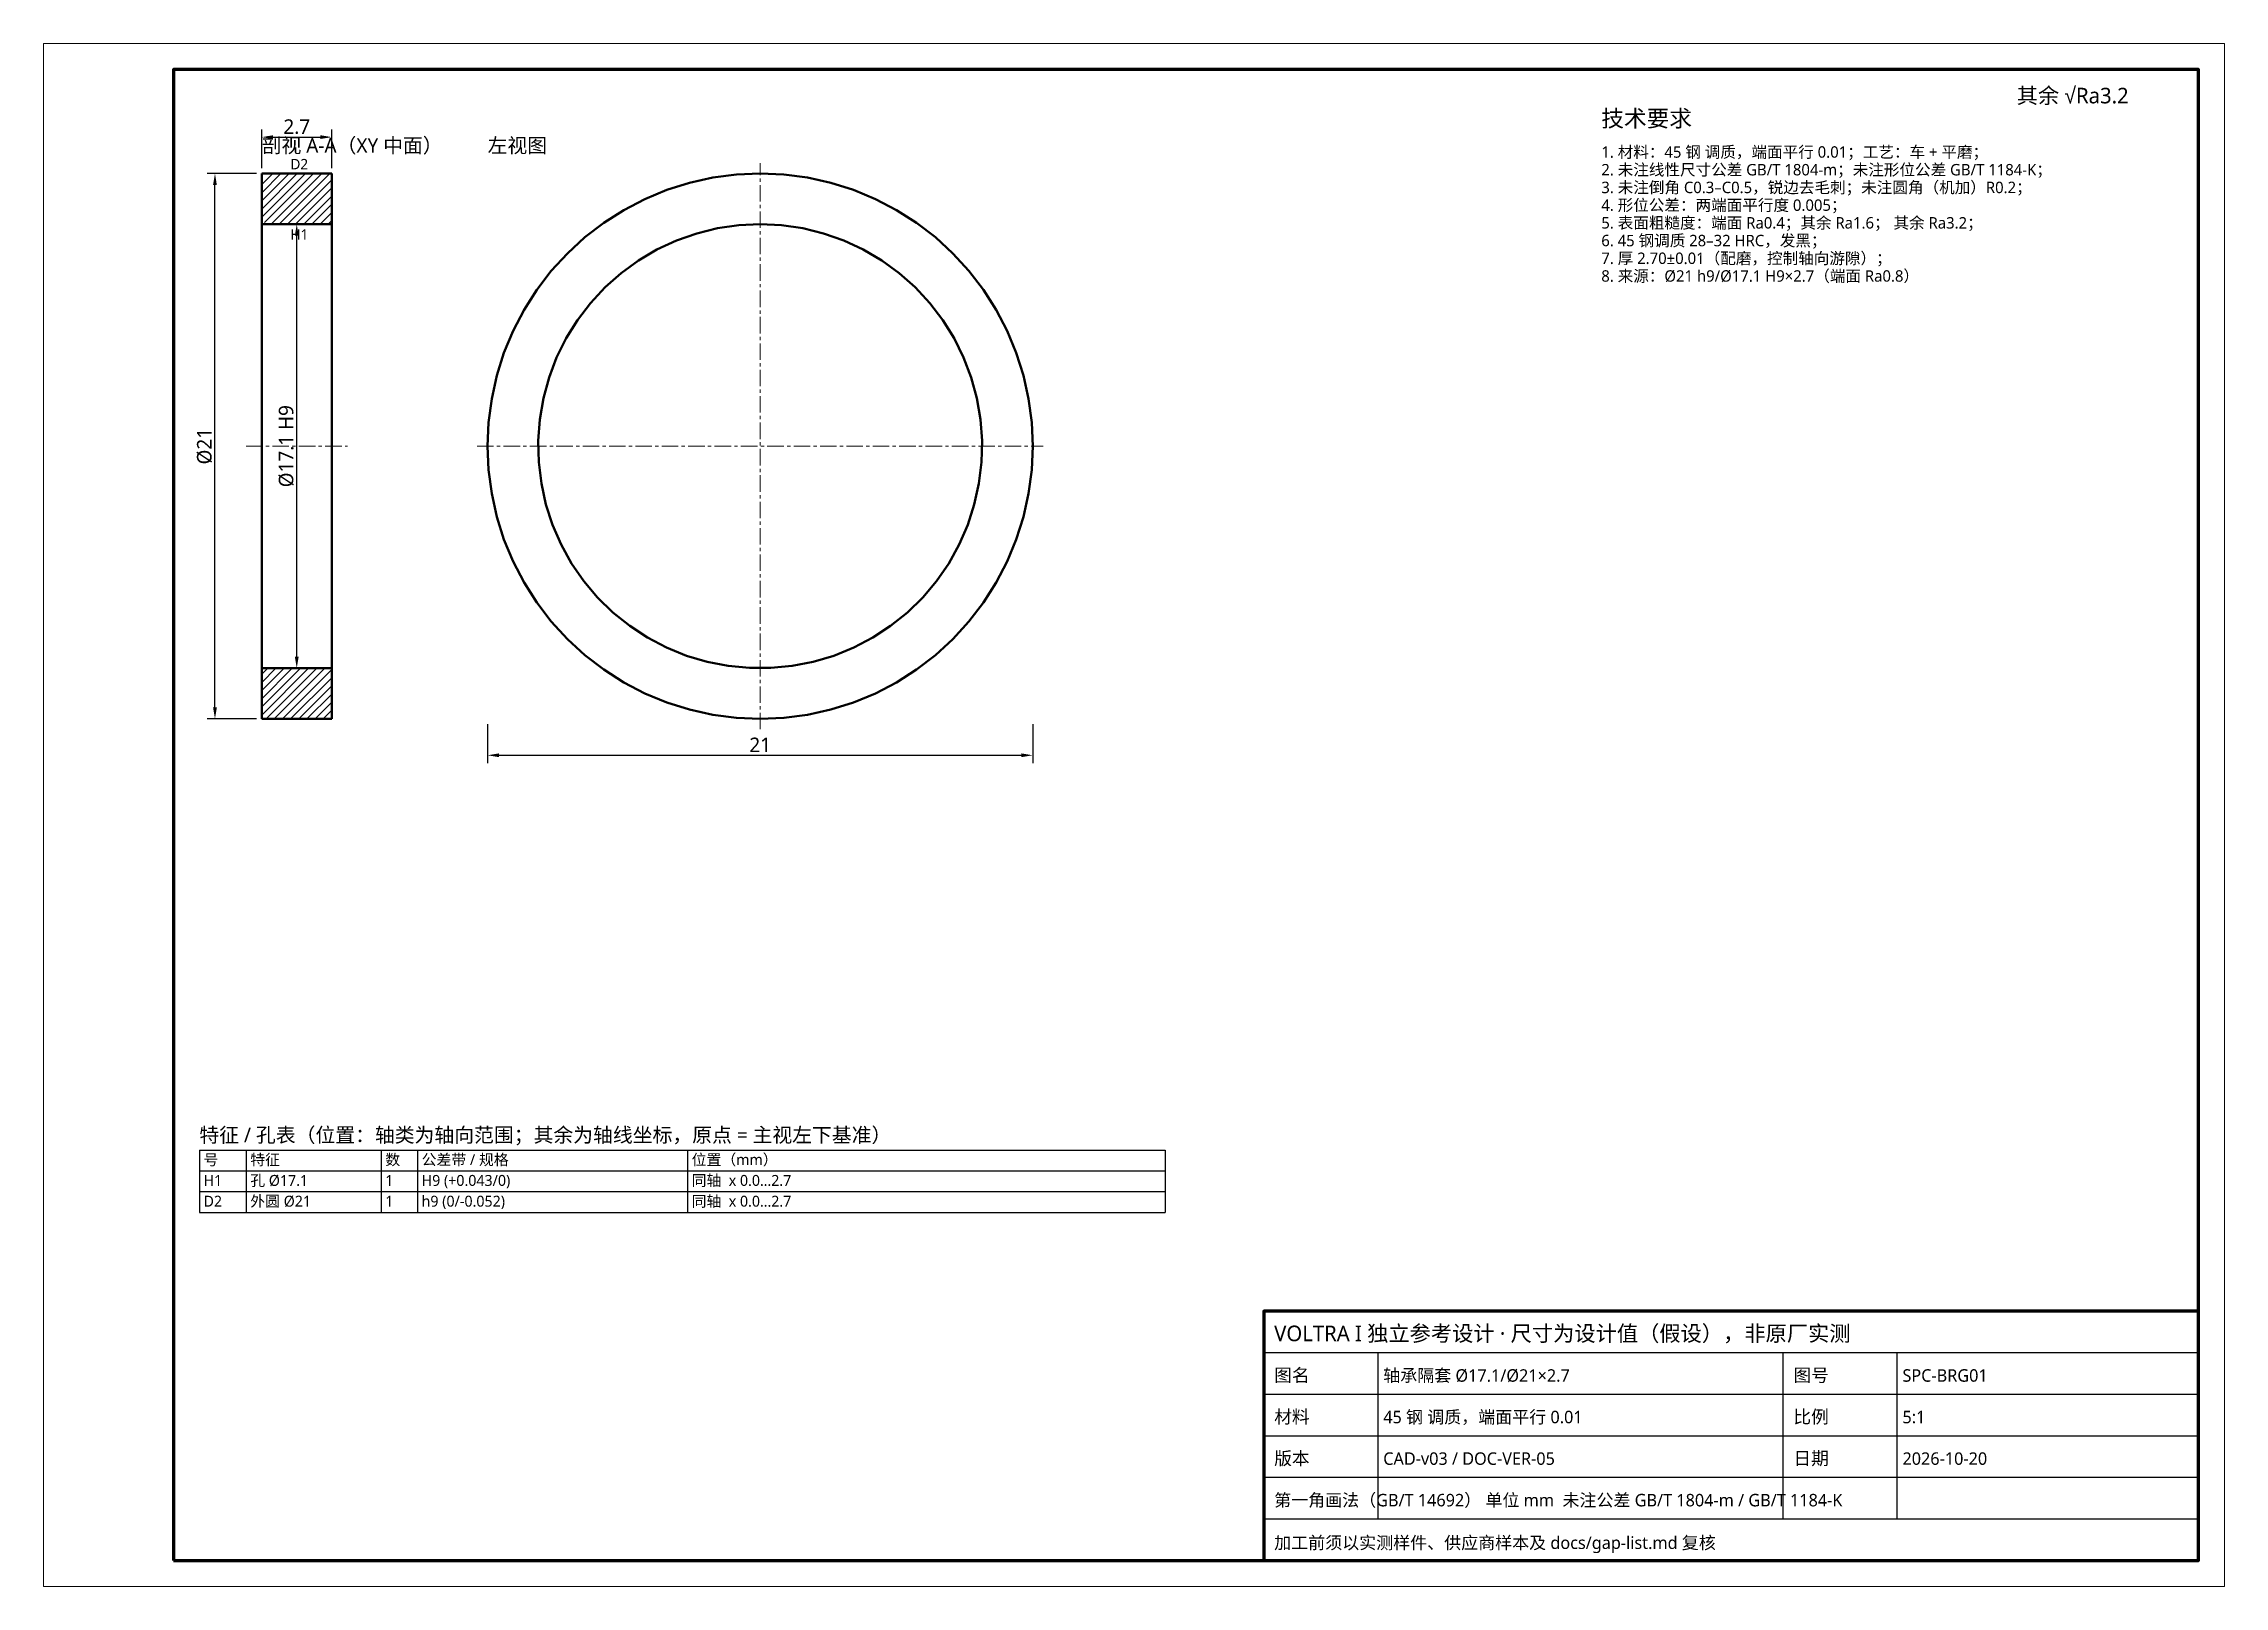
# Model space of a CAD drawing. Header units: millimetres. Extents: x 0 to 420, y 0 to 297.
import ezdxf

# ---------------------------------------------------------------- set-up
doc = ezdxf.new("R2010")
doc.units = ezdxf.units.MM
doc.linetypes.add('CENTER', pattern=[5.08, 3.175, -0.635, 0.635, -0.635])
doc.linetypes.add('DASHED', pattern=[1.524, 1.27, -0.254])
for name, color, linetype, lineweight in [('CENTER', 1, 'CENTER', 18), ('DIM', 3, 'CONTINUOUS', 18), ('FRAME', 7, 'CONTINUOUS', 70), ('HATCH', 8, 'CONTINUOUS', 13), ('HIDDEN', 8, 'DASHED', 25), ('TEXT', 7, 'CONTINUOUS', 25), ('VISIBLE', 7, 'CONTINUOUS', 50)]:
    doc.layers.add(name, color=color, linetype=linetype, lineweight=lineweight)
doc.styles.add('CJK', font='NotoSansCJK-Regular.ttc')
doc.dimstyles.new('GB', dxfattribs={"dimtxt": 2.8, "dimasz": 2.2, "dimexe": 1.5, "dimexo": 1, "dimgap": 0.6, "dimtad": 1, "dimlfac": 100, "dimzin": 12, "dimdsep": 46, "dimtxsty": 'CJK', "dimcen": 2.5, "dimazin": 3, "dimtfac": 0.5, "dimtmove": 2, "dimatfit": 3})

msp = doc.modelspace()

# ---------------------------------------------------------------- hatches: boundary and pattern name
at = {"layer": 'HATCH'}
h = msp.add_hatch(dxfattribs=at)
h.set_pattern_fill('ANSI31', scale=0.35)
h.paths.add_polyline_path([(55.5, 272), (53.89655, 272), (52.2931, 272), (50.68966, 272), (49.08621, 272), (47.48276, 272), (45.87931, 272), (44.27586, 272), (42.67241, 272), (42, 271.06897), (42, 269.46552), (42, 267.86207), (42, 266.25862), (42, 264.65517), (42, 263.05172), (42.80172, 262.25), (44.40517, 262.25), (46.00862, 262.25), (47.61207, 262.25), (49.21552, 262.25), (50.81897, 262.25), (52.42241, 262.25), (54.02586, 262.25), (55.5, 262.37931), (55.5, 263.98276), (55.5, 265.58621), (55.5, 267.18966), (55.5, 268.7931), (55.5, 270.39655), (55.5, 272)])
h = msp.add_hatch(dxfattribs=at)
h.set_pattern_fill('ANSI31', scale=0.35)
h.paths.add_polyline_path([(42, 167), (43.55, 167), (45.1, 167), (46.65, 167), (48.2, 167), (49.75, 167), (51.3, 167), (52.85, 167), (54.4, 167), (55.5, 167.45), (55.5, 169), (55.5, 170.55), (55.5, 172.1), (55.5, 173.65), (55.5, 175.2), (55.5, 176.75), (53.95, 176.75), (52.4, 176.75), (50.85, 176.75), (49.3, 176.75), (47.75, 176.75), (46.2, 176.75), (44.65, 176.75), (43.1, 176.75), (42, 176.3), (42, 174.75), (42, 173.2), (42, 171.65), (42, 170.1), (42, 168.55), (42, 167)])

# ---------------------------------------------------------------- linework, layer by layer
at = {"layer": 'CENTER'}
for p, q in [((138, 165), (138, 274)), ((39, 219.5), (58.5, 219.5)), ((83.5, 219.5), (192.5, 219.5))]:
    msp.add_line(p, q, dxfattribs=at)
at = {"layer": 'FRAME', "lineweight": 18}
msp.add_lwpolyline([(0, 0), (420, 0), (420, 297), (0, 297)], close=True, dxfattribs=at)
at = {"layer": 'FRAME'}
for points in [[(25, 5), (415, 5), (415, 292), (25, 292)], [(235, 5), (415, 5), (415, 53), (235, 53)]]:
    msp.add_lwpolyline(points, close=True, dxfattribs=at)
at = {"layer": 'HIDDEN'}
for points in [[(138, 272), (142.57568, 271.80022), (147.11653, 271.20241), (151.588, 270.21111), (155.95606, 268.83386), (160.18746, 267.08116), (164.25, 264.96633), (168.11276, 262.50548), (171.74635, 259.71733), (175.12311, 256.62311), (178.21733, 253.24635), (181.00548, 249.61276), (183.46633, 245.75), (185.58116, 241.68746), (187.33386, 237.45606), (188.71111, 233.088), (189.70241, 228.61653), (190.30022, 224.07568), (190.5, 219.5), (190.30022, 214.92432), (189.70241, 210.38347), (188.71111, 205.912), (187.33386, 201.54394), (185.58116, 197.31254), (183.46633, 193.25), (181.00548, 189.38724), (178.21733, 185.75365), (175.12311, 182.37689), (171.74635, 179.28267), (168.11276, 176.49452), (164.25, 174.03367), (160.18746, 171.91884), (155.95606, 170.16614), (151.588, 168.78889), (147.11653, 167.79759), (142.57568, 167.19978), (138, 167), (133.42432, 167.19978), (128.88347, 167.79759), (124.412, 168.78889), (120.04394, 170.16614), (115.81254, 171.91884), (111.75, 174.03367), (107.88724, 176.49452), (104.25365, 179.28267), (100.87689, 182.37689), (97.78267, 185.75365), (94.99452, 189.38724), (92.53367, 193.25), (90.41884, 197.31254), (88.66614, 201.54394), (87.28889, 205.912), (86.29759, 210.38347), (85.69978, 214.92432), (85.5, 219.5), (85.69978, 224.07568), (86.29759, 228.61653), (87.28889, 233.088), (88.66614, 237.45606), (90.41884, 241.68746), (92.53367, 245.75), (94.99452, 249.61276), (97.78267, 253.24635), (100.87689, 256.62311), (104.25365, 259.71733), (107.88724, 262.50548), (111.75, 264.96633), (115.81254, 267.08116), (120.04394, 268.83386), (124.412, 270.21111), (128.88347, 271.20241), (133.42432, 271.80022), (138, 272)], [(138, 262.25), (142.12597, 262.05043), (146.21342, 261.45357), (150.22418, 260.46501), (154.1208, 259.09397), (157.86692, 257.35325), (161.42753, 255.2591), (164.76942, 252.83108), (167.86136, 250.09186), (170.6745, 247.067), (173.18256, 243.78477), (175.36213, 240.27579), (177.19287, 236.57284), (178.65767, 232.71048), (179.74286, 228.72477), (180.4383, 224.65294), (180.73752, 220.533), (180.6377, 216.40341), (180.13979, 212.30274), (179.24843, 208.26926), (177.97194, 204.34064), (176.32225, 200.55356), (174.31475, 196.94338), (171.9682, 193.5438), (169.30449, 190.38657), (166.34849, 187.50117), (163.12782, 184.91452), (159.67253, 182.6508), (156.0149, 180.73112), (152.18906, 179.17342), (148.23074, 177.99224), (144.17691, 177.1986), (140.0654, 176.79992), (135.9346, 176.79992), (131.82309, 177.1986), (127.76926, 177.99224), (123.81094, 179.17342), (119.9851, 180.73112), (116.32747, 182.6508), (112.87218, 184.91452), (109.65151, 187.50117), (106.69551, 190.38657), (104.0318, 193.5438), (101.68525, 196.94338), (99.67775, 200.55356), (98.02806, 204.34064), (96.75157, 208.26926), (95.86021, 212.30274), (95.3623, 216.40341), (95.26248, 220.533), (95.5617, 224.65294), (96.25714, 228.72477), (97.34233, 232.71048), (98.80713, 236.57284), (100.63787, 240.27579), (102.81744, 243.78477), (105.3255, 247.067), (108.13864, 250.09186), (111.23058, 252.83108), (114.57247, 255.2591), (118.13308, 257.35325), (121.8792, 259.09397), (125.77582, 260.46501), (129.78658, 261.45357), (133.87403, 262.05043), (138, 262.25)]]:
    msp.add_lwpolyline(points, dxfattribs=at)
at = {"layer": 'TEXT'}
for p, q in [((30, 84), (30, 72)), ((39, 84), (39, 72)), ((65, 84), (65, 72)), ((72, 84), (72, 72)), ((124, 84), (124, 72)), ((216, 84), (216, 72)), ((235, 45), (415, 45)), ((257, 13), (257, 45)), ((335, 13), (335, 45)), ((357, 13), (357, 45)), ((235, 37), (415, 37)), ((235, 29), (415, 29)), ((235, 21), (415, 21)), ((235, 13), (415, 13))]:
    msp.add_line(p, q, dxfattribs=at)
for points in [[(30, 84), (216, 84)], [(30, 80), (216, 80)], [(30, 76), (216, 76)], [(30, 72), (216, 72)]]:
    msp.add_lwpolyline(points, dxfattribs=at)
at = {"layer": 'VISIBLE'}
for points in [[(42, 272), (55.5, 272)], [(42, 272), (42, 262.25)], [(55.5, 272), (55.5, 262.25)], [(138, 272), (142.57568, 271.80022), (147.11653, 271.20241), (151.588, 270.21111), (155.95606, 268.83386), (160.18746, 267.08116), (164.25, 264.96633), (168.11276, 262.50548), (171.74635, 259.71733), (175.12311, 256.62311), (178.21733, 253.24635), (181.00548, 249.61276), (183.46633, 245.75), (185.58116, 241.68746), (187.33386, 237.45606), (188.71111, 233.088), (189.70241, 228.61653), (190.30022, 224.07568), (190.5, 219.5), (190.30022, 214.92432), (189.70241, 210.38347), (188.71111, 205.912), (187.33386, 201.54394), (185.58116, 197.31254), (183.46633, 193.25), (181.00548, 189.38724), (178.21733, 185.75365), (175.12311, 182.37689), (171.74635, 179.28267), (168.11276, 176.49452), (164.25, 174.03367), (160.18746, 171.91884), (155.95606, 170.16614), (151.588, 168.78889), (147.11653, 167.79759), (142.57568, 167.19978), (138, 167), (133.42432, 167.19978), (128.88347, 167.79759), (124.412, 168.78889), (120.04394, 170.16614), (115.81254, 171.91884), (111.75, 174.03367), (107.88724, 176.49452), (104.25365, 179.28267), (100.87689, 182.37689), (97.78267, 185.75365), (94.99452, 189.38724), (92.53367, 193.25), (90.41884, 197.31254), (88.66614, 201.54394), (87.28889, 205.912), (86.29759, 210.38347), (85.69978, 214.92432), (85.5, 219.5), (85.69978, 224.07568), (86.29759, 228.61653), (87.28889, 233.088), (88.66614, 237.45606), (90.41884, 241.68746), (92.53367, 245.75), (94.99452, 249.61276), (97.78267, 253.24635), (100.87689, 256.62311), (104.25365, 259.71733), (107.88724, 262.50548), (111.75, 264.96633), (115.81254, 267.08116), (120.04394, 268.83386), (124.412, 270.21111), (128.88347, 271.20241), (133.42432, 271.80022), (138, 272)], [(42, 262.25), (55.5, 262.25)], [(42, 176.75), (42, 177.82183), (42, 180.98358), (42, 186.0767), (42, 192.84581), (42, 200.95147), (42, 209.98723), (42, 219.5), (42, 229.01277), (42, 238.04853), (42, 246.15419), (42, 252.9233), (42, 258.01642), (42, 261.17817), (42, 262.25)], [(55.5, 176.75), (55.5, 177.82183), (55.5, 180.98358), (55.5, 186.0767), (55.5, 192.84581), (55.5, 200.95147), (55.5, 209.98723), (55.5, 219.5), (55.5, 229.01277), (55.5, 238.04853), (55.5, 246.15419), (55.5, 252.9233), (55.5, 258.01642), (55.5, 261.17817), (55.5, 262.25)], [(138, 262.25), (142.12597, 262.05043), (146.21342, 261.45357), (150.22418, 260.46501), (154.1208, 259.09397), (157.86692, 257.35325), (161.42753, 255.2591), (164.76942, 252.83108), (167.86136, 250.09186), (170.6745, 247.067), (173.18256, 243.78477), (175.36213, 240.27579), (177.19287, 236.57284), (178.65767, 232.71048), (179.74286, 228.72477), (180.4383, 224.65294), (180.73752, 220.533), (180.6377, 216.40341), (180.13979, 212.30274), (179.24843, 208.26926), (177.97194, 204.34064), (176.32225, 200.55356), (174.31475, 196.94338), (171.9682, 193.5438), (169.30449, 190.38657), (166.34849, 187.50117), (163.12782, 184.91452), (159.67253, 182.6508), (156.0149, 180.73112), (152.18906, 179.17342), (148.23074, 177.99224), (144.17691, 177.1986), (140.0654, 176.79992), (135.9346, 176.79992), (131.82309, 177.1986), (127.76926, 177.99224), (123.81094, 179.17342), (119.9851, 180.73112), (116.32747, 182.6508), (112.87218, 184.91452), (109.65151, 187.50117), (106.69551, 190.38657), (104.0318, 193.5438), (101.68525, 196.94338), (99.67775, 200.55356), (98.02806, 204.34064), (96.75157, 208.26926), (95.86021, 212.30274), (95.3623, 216.40341), (95.26248, 220.533), (95.5617, 224.65294), (96.25714, 228.72477), (97.34233, 232.71048), (98.80713, 236.57284), (100.63787, 240.27579), (102.81744, 243.78477), (105.3255, 247.067), (108.13864, 250.09186), (111.23058, 252.83108), (114.57247, 255.2591), (118.13308, 257.35325), (121.8792, 259.09397), (125.77582, 260.46501), (129.78658, 261.45357), (133.87403, 262.05043), (138, 262.25)], [(42, 176.75), (42, 167)], [(55.5, 176.75), (42, 176.75)], [(55.5, 176.75), (55.5, 167)], [(55.5, 167), (42, 167)]]:
    msp.add_lwpolyline(points, dxfattribs=at)

# ---------------------------------------------------------------- texts
at = {"layer": 'DIM', "style": 'CJK'}
for s, p in [('D2', (47.55, 272.8)), ('H1', (47.55, 259.25))]:
    msp.add_text(s, height=2, dxfattribs=at).set_placement(p)
at = {"layer": 'TEXT', "style": 'CJK'}
for s, height, p in [('其余 √Ra3.2', 3, (380, 285.5)), ('技术要求', 3.2, (300, 281)), ('剖视 A-A（XY 中面）', 2.8, (42, 276)), ('左视图', 2.8, (85.5, 276)), ('1. 材料：45 钢 调质，端面平行 0.01；工艺：车 + 平磨；', 2.2, (300, 275.04)), ('2. 未注线性尺寸公差 GB/T 1804-m；未注形位公差 GB/T 1184-K；', 2.2, (300, 271.63)), ('3. 未注倒角 C0.3–C0.5，锐边去毛刺；未注圆角（机加）R0.2；', 2.2, (300, 268.22)), ('4. 形位公差：两端面平行度 0.005；', 2.2, (300, 264.81)), ('6. 45 钢调质 28–32 HRC，发黑；', 2.2, (300, 257.99)), ('5. 表面粗糙度：端面 Ra0.4；其余 Ra1.6； 其余 Ra3.2；', 2.2, (300, 261.4)), ('7. 厚 2.70±0.01（配磨，控制轴向游隙）；', 2.2, (300, 254.58)), ('8. 来源：Ø21 h9/Ø17.1 H9×2.7（端面 Ra0.8）', 2.2, (300, 251.17)), ('特征 / 孔表（位置：轴类为轴向范围；其余为轴线坐标，原点 = 主视左下基准）', 2.8, (30, 85.5)), ('号', 2.1, (30.8, 81.1)), ('特征', 2.1, (39.8, 81.1)), ('数', 2.1, (65.8, 81.1)), ('公差带 / 规格', 2.1, (72.8, 81.1)), ('位置（mm）', 2.1, (124.8, 81.1)), ('H1', 2.1, (30.8, 77.1)), ('孔 Ø17.1', 2.1, (39.8, 77.1)), ('1', 2.1, (65.8, 77.1)), ('H9 (+0.043/0)', 2.1, (72.8, 77.1)), ('同轴  x 0.0…2.7', 2.1, (124.8, 77.1)), ('D2', 2.1, (30.8, 73.1)), ('外圆 Ø21', 2.1, (39.8, 73.1)), ('1', 2.1, (65.8, 73.1)), ('h9 (0/-0.052)', 2.1, (72.8, 73.1)), ('同轴  x 0.0…2.7', 2.1, (124.8, 73.1)), ('VOLTRA I 独立参考设计 · 尺寸为设计值（假设），非原厂实测', 3, (237, 47.2)), ('图名', 2.5, (237, 39.4)), ('轴承隔套 Ø17.1/Ø21×2.7', 2.4, (258, 39.4)), ('图号', 2.5, (337, 39.4)), ('SPC-BRG01', 2.4, (358, 39.4)), ('材料', 2.5, (237, 31.4)), ('45 钢 调质，端面平行 0.01', 2.4, (258, 31.4)), ('比例', 2.5, (337, 31.4)), ('5:1', 2.4, (358, 31.4)), ('版本', 2.5, (237, 23.4)), ('CAD-v03 / DOC-VER-05', 2.4, (258, 23.4)), ('日期', 2.5, (337, 23.4)), ('2026-10-20', 2.4, (358, 23.4)), ('第一角画法（GB/T 14692） 单位 mm  未注公差 GB/T 1804-m / GB/T 1184-K', 2.4, (237, 15.4)), ('加工前须以实测样件、供应商样本及 docs/gap-list.md 复核', 2.4, (237, 7.2))]:
    msp.add_text(s, height=height, dxfattribs=at).set_placement(p)

# ---------------------------------------------------------------- dimensions: what is measured, and where the dimension line sits
at = {"layer": 'DIM'}
for base, p1, p2, text in [((42, 279), (42, 272), (55.5, 272), '2.7'), ((85.5, 160), (85.5, 167), (190.5, 167), '21')]:
    msp.add_linear_dim(base=base, p1=p1, p2=p2, text=text, dimstyle='GB', dxfattribs=at).render()
for base, p1, p2, text in [((33, 167), (42, 167), (42, 272), 'Ø21'), ((48.75, 176.75), (48.75, 176.75), (48.75, 262.25), 'Ø17.1 H9')]:
    msp.add_linear_dim(base=base, p1=p1, p2=p2, angle=90, text=text, dimstyle='GB', dxfattribs=at).render()

doc.saveas('drawing.dxf')
